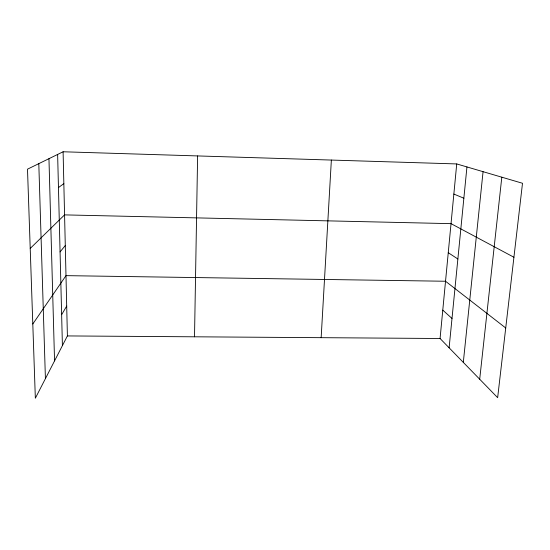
<?xml version="1.0" encoding="UTF-8"?>
<svg xmlns="http://www.w3.org/2000/svg" width="550" height="550" viewBox="0 0 550 550"><rect width="100%" height="100%" fill="white"/><g stroke="black" fill="none" stroke-linecap="round" stroke-linejoin="round"><path stroke-width="0.82" d="M194.514 336.806L197.615 155.932M321.152 337.679L331.361 160.057M456.727 163.934L522.5 183.274L497.647 397.671L440.069 338.498L456.727 163.934L63.099 151.772L27.5 169.173L35.344 398.228L67.396 335.926L63.099 151.772M449.116 347.793L466.943 166.939M463.306 362.381L483.065 171.676M479.696 379.225L501.813 177.189M61.641 314.683L66.701 306.075M32.801 323.991L65.993 275.646L445.534 281.249L505.725 327.979M60.067 251.907L65.285 245.554M30.216 248.442L64.57 214.885L451.027 223.651L513.927 257.249M58.458 187.584L63.841 183.631M67.396 335.926L440.069 338.498M453.853 194.061L463.856 198.206M448.257 252.704L457.868 259.002M442.777 310.131L452.004 318.457M38.802 163.653L45.416 378.641M48.957 158.689L54.553 360.889M57.633 154.447L62.411 345.613"/></g></svg>
